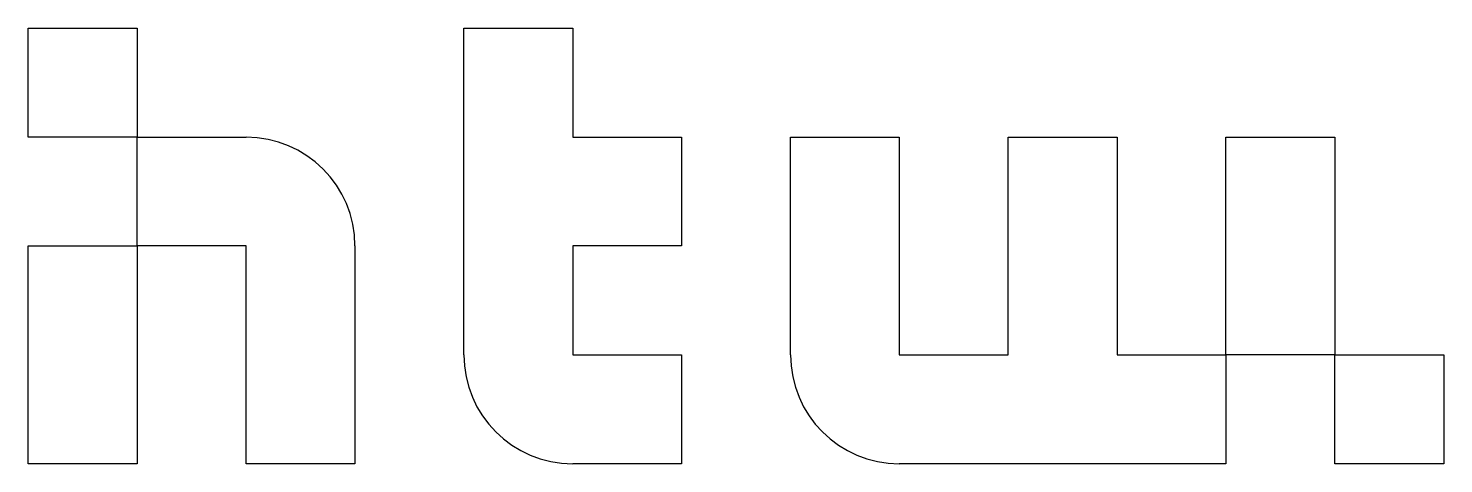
# Model space of a CAD drawing. Header units: millimetres. Extents: x 17 to 277, y 92 to 172.
import ezdxf

# ---------------------------------------------------------------- set-up
doc = ezdxf.new("R2010")
doc.units = ezdxf.units.MM

msp = doc.modelspace()

# ---------------------------------------------------------------- linework, layer by layer
for points in [[(16.9, 152.04), (16.9, 172.04), (36.9, 172.04), (36.9, 152.04), (16.9, 152.04)], [(96.9, 152.04), (96.9, 172.04), (116.9, 172.04), (116.9, 152.04)], [(36.9, 132.04), (36.9, 152.04), (56.9, 152.04)], [(96.9, 132.04), (96.9, 152.04)], [(116.9, 152.04), (136.9, 152.04), (136.9, 132.04), (116.9, 132.04)], [(156.9, 132.04), (156.9, 152.04), (176.9, 152.04), (176.9, 132.04)], [(196.9, 132.04), (196.9, 152.04), (216.9, 152.04), (216.9, 132.04)], [(236.9, 132.04), (236.9, 152.04), (256.9, 152.04), (256.9, 132.04)], [(16.9, 112.04), (16.9, 132.04), (36.9, 132.04), (36.9, 112.04)], [(16.9, 112.04), (16.9, 132.04), (36.9, 132.04), (36.9, 112.04)], [(56.9, 132.04), (36.9, 132.04)], [(56.9, 112.04), (56.9, 132.04)], [(76.9, 132.04), (76.9, 112.04)], [(96.9, 112.04), (96.9, 132.04)], [(116.9, 132.04), (116.9, 112.04)], [(156.9, 112.04), (156.9, 132.04)], [(176.9, 132.04), (176.9, 112.04)], [(196.9, 112.04), (196.9, 132.04)], [(216.9, 132.04), (216.9, 112.04)], [(236.9, 112.04), (236.9, 132.04)], [(256.9, 132.04), (256.9, 112.04), (236.9, 112.04)], [(16.9, 92.04), (16.9, 112.04)], [(36.9, 112.04), (36.9, 92.04), (16.9, 92.04)], [(56.9, 92.04), (56.9, 112.04)], [(76.9, 112.04), (76.9, 92.04), (56.9, 92.04)], [(116.9, 112.04), (136.9, 112.04), (136.9, 92.04), (116.9, 92.04)], [(176.9, 112.04), (196.9, 112.04)], [(216.9, 112.04), (236.9, 112.04), (236.9, 92.04), (216.9, 92.04)], [(256.9, 92.04), (256.9, 112.04), (276.9, 112.04), (276.9, 92.04), (256.9, 92.04)], [(196.9, 92.04), (176.9, 92.04)], [(216.9, 92.04), (196.9, 92.04)]]:
    msp.add_lwpolyline(points)
for centre, start, end in [((56.9, 132.04), 0, 90), ((116.9, 112.04), 180, 270), ((176.9, 112.04), 180, 270)]:
    msp.add_arc(centre, 20, start, end)

doc.saveas('drawing.dxf')
